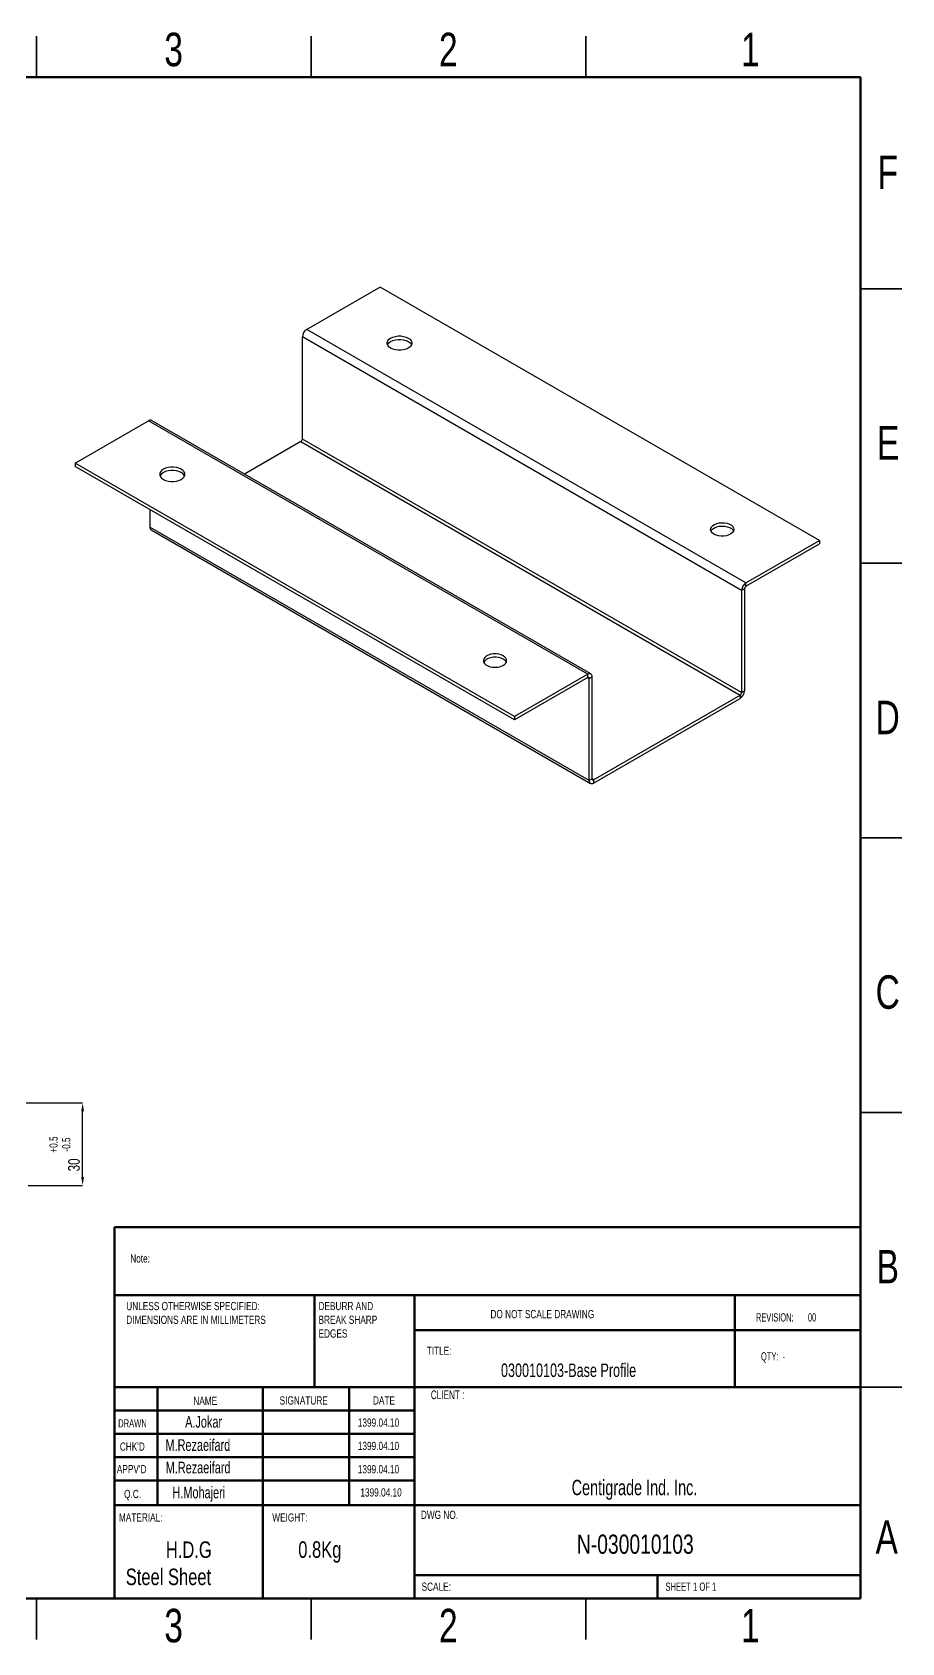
# Model space of a CAD drawing. Header units: millimetres. Extents: x 1784 to 2199, y 531 to 824.
# Drawn here: x 2041.2 to 2199.5, y 531.2 to 824.4 of the extents above; entities that cross this region are included whole.
import ezdxf

# ---------------------------------------------------------------- set-up
doc = ezdxf.new("R2010")
doc.units = ezdxf.units.MM
doc.styles.add('SLDTEXTSTYLE0', font='TXT', dxfattribs={"width": 0.75})
doc.styles.add('SLDTEXTSTYLE1', font='TXT', dxfattribs={"width": 0.686449})
doc.styles.add('SLDTEXTSTYLE2', font='TXT', dxfattribs={"width": 0.652778})
doc.styles.add('SLDTEXTSTYLE3', font='TXT', dxfattribs={"width": 0.692308})
doc.styles.add('SLDTEXTSTYLE4', font='TXT', dxfattribs={"width": 0.7})
doc.styles.add('SLDTEXTSTYLE5', font='TXT', dxfattribs={"width": 0.678571})
doc.dimstyles.new('SLDDIMSTYLE8', dxfattribs={"dimtxt": 2.116667, "dimasz": 1.5, "dimexe": 0, "dimexo": 0.0625, "dimgap": 0.529167, "dimtad": 1, "dimdec": 0, "dimlfac": 2, "dimrnd": 1e-09, "dimzin": 12, "dimdsep": 46, "dimtxsty": 'SLDTEXTSTYLE0', "dimsah": 1, "dimcen": 0.09, "dimadec": 0, "dimazin": 3, "dimtfac": 1, "dimtdec": 0, "dimtofl": 0, "dimtmove": 0, "dimatfit": 3, "dimfxl": 1, "dimfrac": 2, "dimtolj": 1, "dimtzin": 12, "dimarcsym": 0})

# ---------------------------------------------------------------- blocks, each defined once
blk = doc.blocks.new('*D54')
at = {"color": 0, "linetype": 'Continuous', "lineweight": -2, "transparency": 16777216}
for p, q in [((2033.81, 629.45), (2050.35, 629.45)), ((2050.35, 615.95), (2050.35, 627.95)), ((2040.43, 614.45), (2050.35, 614.45))]:
    blk.add_line(p, q, dxfattribs=at)
at = {"color": 0, "linetype": 'Continuous', "transparency": 16777216}
for points in [[(2050.1, 627.95), (2050.6, 627.95), (2050.35, 629.45)], [(2050.1, 615.95), (2050.6, 615.95), (2050.35, 614.45)]]:
    blk.add_solid(points, dxfattribs=at)
at = {"layer": 'Defpoints', "color": 0, "linetype": 'Continuous', "transparency": 16777216}
for p in [(2033.74, 629.45), (2050.35, 629.45), (2040.37, 614.45)]:
    blk.add_point(p, dxfattribs=at)
at = {"color": 0, "linetype": 'Continuous', "lineweight": 18, "transparency": 16777216, "insert": (2047.71, 618.17), "char_height": 2.117, "attachment_point": 2, "rotation": 90, "style": 'SLDTEXTSTYLE0'}
blk.add_mtext('\\A1;30', dxfattribs=at)
blk = doc.blocks.new('SW_NOTE_62')
at = {"color": 0, "linetype": 'Continuous', "lineweight": 0, "char_height": 1.5, "attachment_point": 1, "style": 'SLDTEXTSTYLE0'}
for s, insert in [('UNLESS OTHERWISE SPECIFIED:', (0, 1.93)), ('DIMENSIONS ARE IN MILLIMETERS', (0, -0.57))]:
    blk.add_mtext(s, dxfattribs=dict(at, insert=insert))
blk = doc.blocks.new('SW_NOTE_63')
at = {"color": 0, "linetype": 'Continuous', "lineweight": 0, "char_height": 1.5, "attachment_point": 1, "style": 'SLDTEXTSTYLE0'}
for s, insert in [('DEBURR AND', (0, 1.93)), ('BREAK SHARP', (0, -0.57)), ('EDGES', (0, -3.07))]:
    blk.add_mtext(s, dxfattribs=dict(at, insert=insert))

msp = doc.modelspace()

# ---------------------------------------------------------------- linework, layer by layer
at = {"color": 7, "linetype": 'Continuous', "lineweight": 35}
for p, q in [((2041.98641703, 816.22022715), (2041.98641703, 823.72022715)), ((2091.98641703, 816.22022715), (2091.98641703, 823.72022715)), ((2141.98641703, 816.22022715), (2141.98641703, 823.72022715)), ((2191.98641703, 777.72022715), (2199.48641703, 777.72022715)), ((2191.98641703, 727.72022715), (2199.48641703, 727.72022715)), ((2199.48641703, 677.72022715), (2191.98641703, 677.72022715)), ((2191.98641703, 677.72022715), (2199.48641703, 677.72022715)), ((2191.98641703, 627.72022715), (2199.48641703, 627.72022715)), ((2191.98641703, 577.72022715), (2199.48641703, 577.72022715)), ((2041.98641703, 539.22022715), (2041.98641703, 531.72022715)), ((2091.98641703, 539.22022715), (2091.98641703, 531.72022715)), ((2141.98641703, 539.22022715), (2141.98641703, 531.72022715))]:
    msp.add_line(p, q, dxfattribs=at)
at = {"color": 7, "linetype": 'Continuous', "lineweight": 70}
for p, q in [((1791.98641703, 816.22022715), (2191.98641703, 816.22022715)), ((2191.98641703, 816.22022715), (2191.98641703, 539.22022715)), ((2191.98641703, 539.22022715), (1791.98641703, 539.22022715))]:
    msp.add_line(p, q, dxfattribs=at)
at = {"color": 7, "linetype": 'Continuous', "lineweight": 25}
for p, q in [((2104.50086144, 778.01380185), (2091.14948267, 770.30621494)), ((2184.47624411, 731.84499616), (2104.50086144, 778.01380185)), ((2170.33410749, 722.76777648), (2090.35872482, 768.93658217)), ((2090.35872482, 750.34933687), (2090.35872482, 768.93658217)), ((2171.12486534, 724.13740925), (2091.14948267, 770.30621494)), ((2142.87884299, 707.56392759), (2062.90346032, 753.73273328)), ((2048.99297726, 745.96978239), (2062.34435603, 753.67736929)), ((2142.31973871, 707.5085636), (2062.34435603, 753.67736929)), ((2090.09829681, 749.89826299), (2079.82198766, 743.96587599)), ((2090.09829681, 749.89826299), (2170.07367948, 703.7294573)), ((2170.33410749, 704.18053118), (2090.35872482, 750.34933687)), ((2128.96835994, 699.8009767), (2048.99297726, 745.96978239)), ((2048.99297726, 745.96978239), (2048.99297726, 745.35737554)), ((2128.96835994, 699.18856985), (2048.99297726, 745.35737554)), ((2062.60478404, 737.49944894), (2062.60478404, 734.3273279)), ((2142.58016672, 688.15852221), (2062.60478404, 734.3273279)), ((2062.83643629, 733.81531962), (2142.81181897, 687.64651394)), ((2171.12486534, 724.13740925), (2184.47624411, 731.84499616)), ((2171.12486534, 723.5250024), (2184.47624411, 731.23258931)), ((2184.47624411, 731.84499616), (2184.47624411, 731.23258931)), ((2170.86443733, 723.07392938), (2170.33410749, 722.76777648)), ((2170.33410749, 722.76777648), (2170.33410749, 704.18053118)), ((2170.86443733, 723.07392938), (2170.86443733, 704.48668408)), ((2171.12486534, 723.5250024), (2171.12486534, 724.13740925)), ((2142.31973871, 707.5085636), (2128.96835994, 699.8009767)), ((2142.31973871, 706.89615675), (2128.96835994, 699.18856985)), ((2142.31969393, 706.89613525), (2142.58016672, 706.74576751)), ((2142.31973871, 706.89615675), (2142.31973871, 707.5085636)), ((2142.58016672, 706.74576751), (2143.11049656, 707.05192041)), ((2143.11049656, 688.46467511), (2143.11049656, 707.05192041)), ((2142.58016672, 688.15852221), (2142.58016672, 706.74576751)), ((2170.33410749, 704.18053118), (2170.86443733, 704.48668408)), ((2143.37092457, 688.31428501), (2170.07367948, 703.7294573)), ((2143.37092457, 687.7018794), (2170.07367948, 703.11705168)), ((2170.07367948, 703.7294573), (2170.07367948, 703.11705168)), ((2128.96835994, 699.8009767), (2128.96835994, 699.18856985)), ((2143.11049656, 688.46467511), (2142.58016672, 688.15852221)), ((2143.37092457, 688.31428501), (2143.11049393, 688.46462842)), ((2143.37092457, 688.31428501), (2143.37092457, 687.7018794))]:
    msp.add_line(p, q, dxfattribs=at)
at = {"color": 7, "linetype": 'Continuous', "lineweight": 50}
for p, q in [((2056.18641703, 606.81723258), (2191.98641703, 606.81723258)), ((2056.18641703, 606.81723258), (2056.18641703, 594.47022715)), ((2056.18641703, 594.47022715), (2191.98641703, 594.47022715)), ((2056.18641703, 594.47022715), (2056.18641703, 539.47022715)), ((2092.58641703, 594.47022715), (2092.58641703, 577.72022715)), ((2110.78641703, 594.47022715), (2110.78641703, 539.22022715)), ((2169.07644335, 577.72022715), (2169.07644335, 594.47022715)), ((2191.98641703, 588.09522715), (2110.78641703, 588.09522715)), ((2191.98641703, 577.72022715), (2056.18641703, 577.72022715)), ((2063.98641703, 577.72022715), (2063.98641703, 556.22022715)), ((2083.17736946, 577.72022715), (2083.17736946, 539.47022715)), ((2098.89249318, 577.72022715), (2098.89249318, 556.22022715)), ((2110.78641703, 539.47022715), (2110.78641703, 577.72022715)), ((2110.78641703, 573.47022715), (2056.18641703, 573.47022715)), ((2110.78641703, 569.22022715), (2056.18641703, 569.22022715)), ((2110.78641703, 564.97022715), (2056.18641703, 564.97022715)), ((2110.78641703, 560.72022715), (2056.18641703, 560.72022715)), ((2066.58641703, 556.22022715), (2056.18641703, 556.22022715)), ((2066.58641703, 556.22022715), (2191.98641703, 556.22022715)), ((2110.78641703, 543.47022715), (2191.98641703, 543.47022715)), ((2154.98641703, 539.22022715), (2154.98641703, 543.47022715))]:
    msp.add_line(p, q, dxfattribs=at)
at = {"color": 7, "linetype": 'Continuous', "lineweight": 25, "flags": 128}
for points in [[(2106.43366718, 766.88346468), (2106.11721284, 767.11254579), (2105.89699029, 767.3765356), (2105.78404859, 767.66219584), (2105.78404859, 767.95520323), (2105.8969916, 768.24086271), (2106.11721284, 768.50485176), (2106.4336685, 768.73393362), (2106.83049293, 768.91661959), (2107.28778624, 769.04375136), (2107.78261658, 769.10895198), (2108.29017396, 769.10895122), (2108.7850043, 769.0437506), (2109.24230024, 768.91662035), (2109.63912072, 768.73393362), (2109.95558033, 768.50485252), (2110.17579762, 768.24086271), (2110.28874063, 767.95520323), (2110.28874195, 767.6621966), (2110.17580157, 767.3765356), (2109.95557902, 767.11254579), (2109.63912335, 766.88346392), (2109.24229892, 766.70077796), (2108.78500693, 766.57364695), (2108.29017396, 766.50844785), (2107.78261526, 766.50844785), (2107.2877836, 766.57364771), (2106.83049293, 766.70077796), (2106.43366718, 766.88346468)], [(2105.83273346, 767.50249501), (2105.8969916, 767.62845586), (2106.11721284, 767.89244491), (2106.4336685, 768.12152677), (2106.83049293, 768.30421274), (2107.28778624, 768.43134451), (2107.78261658, 768.49654513), (2108.29017396, 768.49654437), (2108.7850043, 768.43134375), (2109.24230024, 768.3042135), (2109.63912072, 768.12152677), (2109.95558033, 767.89244567), (2110.17579762, 767.62845586), (2110.24005707, 767.50249577)], [(2068.28964712, 744.86339061), (2067.88879503, 745.04793181), (2067.42685898, 745.17635235), (2066.92700526, 745.24221447), (2066.41429412, 745.24221447), (2065.91443776, 745.17635387), (2065.45250172, 745.04793181), (2065.05165094, 744.86338985), (2064.73198027, 744.63198363), (2064.50952262, 744.36531362), (2064.39543637, 744.07675269), (2064.39543637, 743.78077085), (2064.50952394, 743.49221068), (2064.73198027, 743.22554144), (2065.05164831, 742.99413369), (2065.45250172, 742.80959326), (2065.91443908, 742.68117043), (2066.41429412, 742.61530908), (2066.92700526, 742.61530908), (2067.42685898, 742.68117119), (2067.88879503, 742.80959326), (2068.28964844, 742.99413369), (2068.60931648, 743.22554144), (2068.83177413, 743.49221144), (2068.94586301, 743.78077085), (2068.94586301, 744.07675269), (2068.83177413, 744.3653121), (2068.60931648, 744.63198363), (2068.28964712, 744.86339061)], [(2068.28964712, 744.25098376), (2067.88879503, 744.43552496), (2067.42685898, 744.5639455), (2066.92700526, 744.62980762), (2066.41429412, 744.62980762), (2065.91443776, 744.56394702), (2065.45250172, 744.43552496), (2065.05165094, 744.250983), (2064.73198027, 744.01957678), (2064.50952262, 743.75290677), (2064.44332572, 743.62255725)], [(2165.29597068, 733.01858216), (2164.98995032, 733.24200786), (2164.78143142, 733.5001537), (2164.68165798, 733.77910014), (2164.69600766, 734.06380995), (2164.82370866, 734.33893493), (2165.05787392, 734.58964465), (2165.38588045, 734.80242028), (2165.79004633, 734.96579211), (2166.24858297, 735.07095312), (2166.73676597, 735.11223422), (2167.22828515, 735.08740914), (2167.69663674, 734.99781684), (2168.11657081, 734.84828775), (2168.46545452, 734.64688147), (2168.7244772, 734.40445717), (2168.87967243, 734.13408355), (2168.92267275, 733.85033709), (2168.85116667, 733.56851353), (2168.66900009, 733.30380748), (2168.38600113, 733.07048748), (2168.01742298, 732.88113334), (2167.58313396, 732.74595261), (2167.10655188, 732.6722324), (2166.61336658, 732.6639485), (2166.13016482, 732.72154648), (2165.68299729, 732.84192036), (2165.29597068, 733.01858216)], [(2164.7408361, 733.57981225), (2164.82370866, 733.72652808), (2165.05787392, 733.9772378), (2165.38588045, 734.19001343), (2165.79004633, 734.35338526), (2166.24858297, 734.45854627), (2166.73676597, 734.49982737), (2167.22828515, 734.47500229), (2167.69663674, 734.38540999), (2168.11657081, 734.2358809), (2168.46545452, 734.03447462), (2168.7244772, 733.79205032), (2168.85630859, 733.57981301)], [(2126.93542909, 710.87351286), (2126.54840248, 711.05017466), (2126.10123232, 711.17055006), (2125.61803056, 711.22814804), (2125.12484526, 711.21986415), (2124.64826318, 711.14614393), (2124.21397415, 711.0109632), (2123.84539601, 710.82160906), (2123.56239705, 710.58828906), (2123.3802331, 710.3235815), (2123.30872439, 710.04175945), (2123.35172734, 709.75801147), (2123.50692257, 709.48763785), (2123.76594262, 709.24521507), (2124.11482633, 709.04380879), (2124.53476304, 708.89427818), (2125.00311462, 708.80468588), (2125.49463117, 708.77986232), (2125.9828168, 708.82114191), (2126.4413508, 708.92630443), (2126.84551669, 709.08967626), (2127.17352322, 709.30245189), (2127.40768848, 709.55316161), (2127.53538948, 709.82828659), (2127.54973916, 710.1129964), (2127.44996572, 710.39194284), (2127.24144945, 710.65008716), (2126.93542909, 710.87351286)], [(2126.93542909, 710.26110601), (2126.54840248, 710.43776781), (2126.10123232, 710.55814321), (2125.61803056, 710.61574119), (2125.12484526, 710.6074573), (2124.64826318, 710.53373708), (2124.21397415, 710.39855635), (2123.84539601, 710.20920221), (2123.56239705, 709.97588221), (2123.3802331, 709.71117465), (2123.37508855, 709.69987448)]]:
    msp.add_lwpolyline(points, dxfattribs=at)
at = {"color": 7, "linetype": 'Continuous', "lineweight": 25}
for centre, radius, start, end in [((2092.07555813, 768.8584565), 1.71860998, 122.6054855798, 177.3945142746), ((2062.6719278, 753.22011553), 0.56248046, 65.6928765682, 125.617412057), ((2089.79330479, 750.37506661), 0.56600515, 302.6054048393, 357.3945218184), ((2067.69237827, 743.06417034), 1.32862943, 24.851815939, 63.2859810327), ((2063.15600254, 734.26831203), 0.55436874, 173.8889413702, 234.7987116422), ((2172.05094081, 722.68965082), 1.71860998, 122.6054855798, 177.3945142746), ((2171.42985792, 723.04819841), 0.56600576, 122.6054322974, 177.3944002499), ((2126.37912639, 709.15568016), 1.23751324, 26.0879002751, 63.2862919282), ((2142.62842583, 707.13011992), 0.48837215, 350.7859765358, 129.2032717094), ((2142.4214019, 706.77152089), 0.16083999, 350.7862542505, 129.2034958613), ((2169.14760722, 704.56480829), 1.71860671, 302.6054284077, 357.3945576715), ((2169.76868746, 704.20626093), 0.56600515, 302.6054048393, 357.3945218184), ((2143.06223696, 688.08032216), 0.48837175, 170.7859044662, 309.2033851001), ((2143.2692614, 688.43892105), 0.16084012, 170.7860164626, 309.203451349)]:
    msp.add_arc(centre, radius, start, end, dxfattribs=at)

# ---------------------------------------------------------------- block references
at = {"color": 7, "linetype": 'Continuous', "lineweight": 0}
for name, p in [('SW_NOTE_62', (2058.29524706, 591.28971656)), ('SW_NOTE_63', (2093.29563271, 591.28971679))]:
    msp.add_blockref(name, p, dxfattribs=at)

# ---------------------------------------------------------------- texts
for s, insert, char_height, attachment_point, style in [('3', (2066.9250337, 824.33391755), 6.096, 2, 'SLDTEXTSTYLE0'), ('2', (2116.9250337, 824.33391755), 6.096, 2, 'SLDTEXTSTYLE0'), ('1', (2171.9250337, 824.33391755), 6.096, 2, 'SLDTEXTSTYLE0'), ('F', (2196.92291705, 801.94591755), 6.096, 2, 'SLDTEXTSTYLE0'), ('E', (2196.99700025, 752.69591755), 6.096, 2, 'SLDTEXTSTYLE0'), ('D', (2196.91656706, 702.69591755), 6.096, 2, 'SLDTEXTSTYLE0'), ('C', (2196.92291703, 652.69591755), 6.096, 2, 'SLDTEXTSTYLE0'), ('Note:', (2059.01869711, 601.8865262), 1.5, 1, 'SLDTEXTSTYLE0'), ('B', (2196.93985025, 602.69591755), 6.096, 2, 'SLDTEXTSTYLE0'), ('DO NOT SCALE DRAWING', (2124.60105755, 591.75322072), 1.5, 1, 'SLDTEXTSTYLE0'), ('REVISION:       00', (2172.94130695, 591.15500047), 1.5, 1, 'SLDTEXTSTYLE2'), ('TITLE:', (2112.99748538, 585.08586176), 1.5, 1, 'SLDTEXTSTYLE0'), ('QTY:  -', (2173.86220538, 584.0563487), 1.5, 1, 'SLDTEXTSTYLE5'), ('030010103-Base Profile', (2126.5202198, 582.00298644), 2.45, 1, 'SLDTEXTSTYLE4'), ('NAME', (2070.50865624, 575.97170978), 1.5, 1, 'SLDTEXTSTYLE0'), ('SIGNATURE', (2086.22000459, 576.03198353), 1.5, 1, 'SLDTEXTSTYLE0'), ('DATE', (2103.20424279, 576.03198353), 1.5, 1, 'SLDTEXTSTYLE0'), ('CLIENT :', (2113.74593218, 577.10549603), 1.5875, 1, 'SLDTEXTSTYLE4'), ('A.Jokar', (2069.01965515, 572.43943977), 2.116666667, 1, 'SLDTEXTSTYLE4'), ('1399.04.10', (2100.45502419, 572.00104221), 1.5, 1, 'SLDTEXTSTYLE0'), ('DRAWN', (2056.82977992, 571.85500847), 1.5, 1, 'SLDTEXTSTYLE1'), ("CHK'D", (2057.12563922, 567.63208017), 1.5, 1, 'SLDTEXTSTYLE0'), ('M.Rezaeifard', (2065.44355306, 568.21651147), 2.1166666667, 1, 'SLDTEXTSTYLE4'), ('1399.04.10', (2100.45502419, 567.75104221), 1.5, 1, 'SLDTEXTSTYLE0'), ("APPV'D", (2056.58813943, 563.53609377), 1.5, 1, 'SLDTEXTSTYLE0'), ('M.Rezaeifard', (2065.48795748, 564.12052508), 2.1166666667, 1, 'SLDTEXTSTYLE4'), ('1399.04.10', (2100.45502419, 563.50104221), 1.5, 1, 'SLDTEXTSTYLE0'), ('Centigrade Ind. Inc.', (2139.38729776, 560.83100708), 2.8, 1, 'SLDTEXTSTYLE4'), ('Q.C.', (2057.90181114, 558.99586298), 1.5, 1, 'SLDTEXTSTYLE0'), ('H.Mohajeri', (2066.72071983, 559.58029428), 2.116666667, 1, 'SLDTEXTSTYLE4'), ('1399.04.10', (2100.91825072, 559.2792471), 1.5, 1, 'SLDTEXTSTYLE0'), ('MATERIAL:', (2056.96165466, 554.72488928), 1.5, 1, 'SLDTEXTSTYLE0'), ('WEIGHT:', (2084.88002362, 554.72347347), 1.4986, 1, 'SLDTEXTSTYLE0'), ('DWG NO.', (2111.93941924, 555.20628344), 1.5, 1, 'SLDTEXTSTYLE0'), ('A', (2196.74300037, 553.44591755), 6.096, 2, 'SLDTEXTSTYLE0'), ('H.D.G', (2065.51039995, 549.6068264), 2.9972, 1, 'SLDTEXTSTYLE0'), ('0.8Kg', (2089.61265454, 549.62623028), 2.9972, 1, 'SLDTEXTSTYLE0'), ('N-030010103', (2140.33635933, 550.86026996), 3.5, 1, 'SLDTEXTSTYLE0'), ('Steel Sheet', (2058.21130014, 544.6540593), 2.9972, 1, 'SLDTEXTSTYLE0'), ('SCALE:', (2112.06038314, 542.12031442), 1.5, 1, 'SLDTEXTSTYLE0'), ('SHEET 1 OF 1 ', (2156.46471145, 542.12031442), 1.5, 1, 'SLDTEXTSTYLE3'), ('3', (2066.9250337, 537.33391755), 6.096, 2, 'SLDTEXTSTYLE0'), ('2', (2116.9250337, 537.33391755), 6.096, 2, 'SLDTEXTSTYLE0'), ('1', (2171.9250337, 537.33391755), 6.096, 2, 'SLDTEXTSTYLE0')]:
    msp.add_mtext(s, dxfattribs=dict(at, insert=insert, char_height=char_height, attachment_point=attachment_point, style=style))
at = {"color": 7, "linetype": 'Continuous', "lineweight": 18, "char_height": 1.481666667, "attachment_point": 2, "rotation": 90, "style": 'SLDTEXTSTYLE0'}
for s, insert in [('\\A1;+0.5', (2044.30612777, 621.8795907)), ('\\A1;-0.5', (2046.61957436, 621.8795907))]:
    msp.add_mtext(s, dxfattribs=dict(at, insert=insert))

# ---------------------------------------------------------------- dimensions: what is measured, and where the dimension line sits
at = {"color": 7, "linetype": 'Continuous', "lineweight": 18}
dim = msp.add_linear_dim(base=(2050.35299393, 629.45070736), p1=(2040.36751892, 614.45070736), p2=(2033.74251892, 629.45070736), angle=90, dimstyle='SLDDIMSTYLE8', dxfattribs=at)
dim.commit()
dim.dimension.update_dxf_attribs({"geometry": '*D54', "text_midpoint": (2050.35299393, 618.17440972), "dimtype": 160})

doc.saveas('drawing.dxf')
